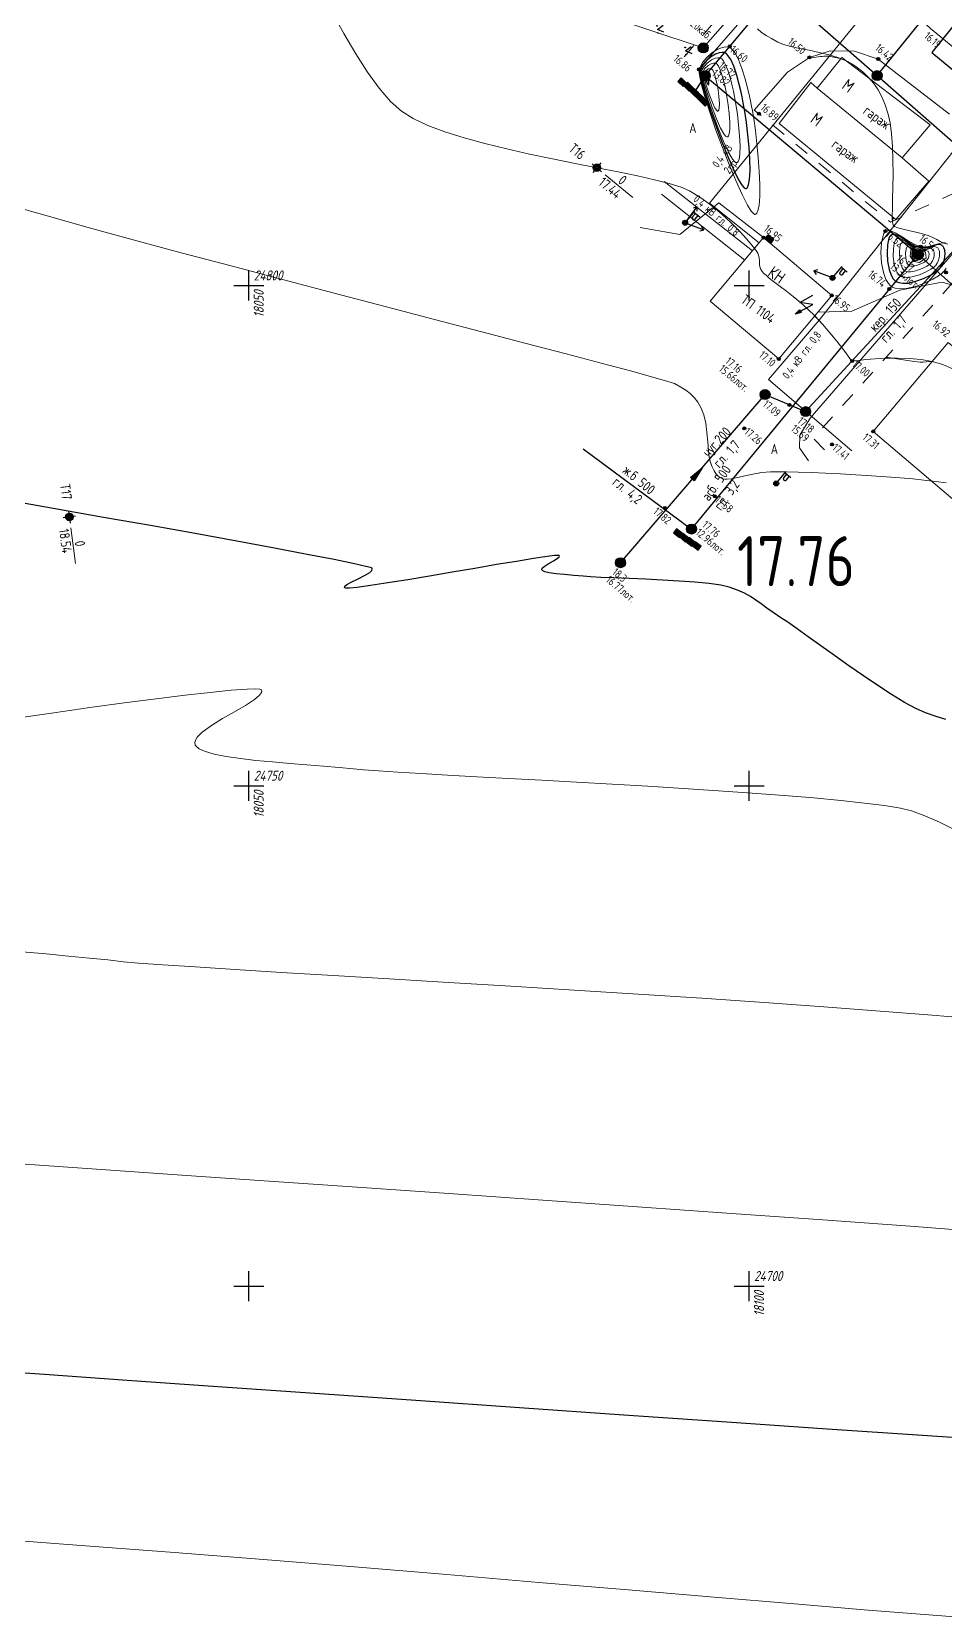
# Model space of a CAD drawing. Header units: metres. Extents: x -149473 to 83396, y -14167 to 104709.
# Drawn here: x -4741.9 to -4696.3, y 42652 to 42731.4 of the extents above; entities that cross this region are included whole.
import ezdxf
from ezdxf.enums import TextEntityAlignment as Align

# ---------------------------------------------------------------- set-up
doc = ezdxf.new("R2010")
doc.units = ezdxf.units.M
doc.linetypes.add('g5_01_5x1_5', pattern=[1.5, 0.75, -0.75])
for name, color, linetype, transparency in [('01_Геодезические пункты', 7, 'Continuous', 0.6), ('02_Сетка', 7, 'Continuous', 0.6), ('03_Здания и строения', 7, 'Continuous', 0.6), ('06_Инженерно-технические сооружения', 7, 'Continuous', 0.6), ('07_Объекты электропередачи', 7, 'Continuous', 0.6), ('10_Границы покрытий и угодий', 7, 'Continuous', 0.6), ('13_Растительность', 7, 'Continuous', 0.6), ('19_Горизонтали', 7, 'Continuous', 0.6), ('30_Канализация', 7, 'Continuous', 0.6), ('31_Водопровод', 7, 'Continuous', 0.6), ('32_Теплосеть', 7, 'Continuous', 0.6), ('35_Телефон', 7, 'Continuous', 0.6), ('37_Кабель низкого напряжения', 7, 'Continuous', 0.6), ('38_Кабели высокого напряжения', 7, 'Continuous', 0.6), ('44_Крышки колодцев', 7, 'Continuous', 0.6), ('61_Отметки высоты поверхности', 7, 'Continuous', 0.6)]:
    doc.layers.add(name, color=color, linetype=linetype, transparency=transparency)
doc.layers.add('Viewport2ForCustomObjects_0', color=7, linetype='Continuous')
doc.layers.add('Сетка', color=7, linetype='Continuous')
doc.layers.add('Сети_Горизонтали.Вспомогательные', color=1, linetype='Continuous', lineweight=9)
doc.layers.add('Сети_Горизонтали.Основные', color=1, linetype='Continuous', lineweight=30)
doc.styles.add('LIKE11', font='GOST_0.TTF')
doc.styles.add('LIKE14', font='GOST_0.TTF')
doc.styles.add('LIKE17', font='GOST_0.TTF')
doc.styles.add('LIKE32', font='GOST_0.TTF')
doc.styles.add('LIKE36', font='GOST_0.TTF')
doc.styles.add('Line_GUGK', font='GOST_0.TTF')
doc.styles.get("Standard").update_dxf_attribs({"font": 'GOST_0.TTF'})
doc.linetypes.add('g5_119_1', pattern='A,4,-1,[31,GUGK_2005.shx,S=0.1,R=0,X=0,Y=0],0.35,[31,GUGK_2005.shx,S=0.08,R=0,X=0,Y=0],3.3,[31,GUGK_2005.shx,S=0.08,R=180,X=0,Y=0],0.35,[31,GUGK_2005.shx,S=0.1,R=180,X=0,Y=0],-1', length=10)
doc.linetypes.add('g5_119_3', pattern='A,4,-1,[31,GUGK_2005.shx,S=0.1,R=0,X=0,Y=0],4,[31,GUGK_2005.shx,S=0.1,R=180,X=0,Y=0],-1', length=10)
doc.linetypes.add('g5_121_kl', pattern='A,4,-0.4,["Кл",Line_GUGK,S=1,R=0,X=0,Y=-0.5],-2.2,12', length=18.6)
doc.linetypes.add('g5_121_t', pattern='A,4,-0.4,["Т",Line_GUGK,S=1,R=0,X=0,Y=-0.5],-1.2,12', length=17.6)
doc.linetypes.add('g5_122_k', pattern='A,1,-1,1.5,-0.4,["К",Line_GUGK,S=1,R=0,X=0,Y=-0.5],-1.5,1.5,-1,4,-1,4,-1,3', length=20.9)
doc.linetypes.add('g5_122_kl', pattern='A,1,-1,1.5,-0.4,["Кл",Line_GUGK,S=1,R=0,X=0,Y=-0.5],-2.4,1.5,-1,4,-1,4,-1,3', length=21.8)
doc.linetypes.add('g5_122_v', pattern='A,1,-1,1.5,-0.4,["В",Line_GUGK,S=1,R=0,X=0,Y=-0.5],-1.5,1.5,-1,4,-1,4,-1,3', length=20.9)
doc.linetypes.add('g5_133_t', pattern='A,2,[27,GUGK_2005.shx,S=0.4,R=0,X=0,Y=0],2,-1,2,[27,GUGK_2005.shx,S=0.4,R=0,X=0,Y=0],2,-1,2,[27,GUGK_2005.shx,S=0.4,R=0,X=0,Y=0],2,-0.1,["V",Line_GUGK,S=1,R=0,X=0,Y=-0.5],-1', length=15.1)

# ---------------------------------------------------------------- blocks, each defined once
blk = doc.blocks.new('g5_012')
at = {"color": 92}
for points in [[(-1.5, 0), (1.5, 0)], [(0, -1.5), (0, 1.5)]]:
    blk.add_lwpolyline(points, dxfattribs=at)
blk = doc.blocks.new('g5_115_1')
at = {"color": 0}
for points in [[(0, 0), (2, 0)], [(1.65, -0.25), (2, 0), (1.65, 0.25)]]:
    blk.add_lwpolyline(points, dxfattribs=at)
blk = doc.blocks.new('g5_416')
at = {"color": 0}
blk.add_lwpolyline([(0.36, 0.6), (0, 0), (-0.36, 0.6)], dxfattribs=at)
for centre in [(-0.36, 0), (0.36, 0)]:
    blk.add_circle(centre, 0.0375, dxfattribs=at)
blk = doc.blocks.new('g5_117v')
h = blk.add_hatch(color=255)
h.paths.add_polyline_path([(-0.46, 0.04), (0.46, 0.04, 0.921954)])
h.paths.add_polyline_path([(0.46, -0.04), (-0.46, -0.04, 0.921954)])
at = {"color": 0}
blk.add_line((-0.5, 0), (0.5, 0), dxfattribs=at)
blk.add_circle((0, 0), 0.5, dxfattribs=at)
blk = doc.blocks.new('g5_330')
blk.add_hatch(color=0).paths.add_polyline_path([(0.15, 0, 1), (-0.15, 0, 1)])
at = {"color": 0}
blk.add_circle((0, 0), 0.15, dxfattribs=at)
blk = doc.blocks.new('g5_117sv')
h = blk.add_hatch(color=255)
h.paths.add_polyline_path([(-0.04, 0.46, 0.390634), (-0.46, 0, 0.11106), (-0.42, -0.2), (-0.04, 0.02)])
h.paths.add_polyline_path([(0.04, 0.02), (0.42, -0.2, 0.11106), (0.46, 0, 0.390634), (0.04, 0.46)])
h.paths.add_polyline_path([(-0.38, -0.26, 0.524447), (0.38, -0.26), (0, -0.04)])
at = {"color": 0}
for points in [[(0, 0.5), (0, 0)], [(0, 0), (-0.43, -0.25)], [(0.43, -0.25), (0, 0)]]:
    blk.add_lwpolyline(points, dxfattribs=at)
blk.add_circle((0, 0), 0.5, dxfattribs=at)
blk = doc.blocks.new('g5_117')
h = blk.add_hatch(color=255)
h.paths.add_polyline_path([(-0.3, 0.35), (0.35, -0.3, 0.177899), (0.46, 0, 0.639215)])
h.paths.add_polyline_path([(-0.35, 0.3, 0.177899), (-0.46, 0, 0.639215), (0.3, -0.35)])
at = {"color": 0}
blk.add_lwpolyline([(0.35, -0.35), (-0.35, 0.35)], dxfattribs=at)
blk.add_circle((0, 0), 0.5, dxfattribs=at)
blk = doc.blocks.new('g5_128a')
h = blk.add_hatch(color=255)
h.paths.add_polyline_path([(-0.1625, 0.2125), (-0.3375, 0.2125), (-0.3375, -0.2125), (-0.1625, -0.2125)])
h.paths.add_polyline_path([(0.0875, 0.2125), (-0.0875, 0.2125), (-0.0875, -0.2125), (0.0875, -0.2125)])
h.paths.add_polyline_path([(0.3375, 0.2125), (0.1625, 0.2125), (0.1625, -0.2125), (0.3375, -0.2125)])
at = {"color": 0}
blk.add_lwpolyline([(-0.375, -0.25), (0.375, -0.25), (0.375, 0.25), (-0.375, 0.25)], close=True, dxfattribs=at)
for points in [[(-0.125, -0.25), (-0.125, 0.25)], [(0.125, -0.25), (0.125, 0.25)]]:
    blk.add_lwpolyline(points, dxfattribs=at)
blk = doc.blocks.new('g5_110_1c')
h = blk.add_hatch(color=255)
edge = h.paths.add_edge_path()
edge.add_arc((0, 0), 0.212, 0, 360)
edge = h.paths.add_edge_path(flags=16)
edge.add_arc((0, 0), 0.0975, 0, 360)
h = blk.add_hatch(color=0)
edge = h.paths.add_edge_path()
edge.add_arc((0, 0), 0.06, 0, 360)
at = {"color": 0}
for p, q in [((0, 0.25), (0, 1.5)), ((0, 1.38), (0.75, 1.38))]:
    blk.add_line(p, q, dxfattribs=at)
blk.add_lwpolyline([(0.2, 1.38), (0.2, 0.93, 1.040016), (0.55, 0.93), (0.55, 1.38)], format="xyb", dxfattribs=at)
for radius in [0.25, 0.06]:
    blk.add_circle((0, 0), radius, dxfattribs=at)
blk = doc.blocks.new('g5_117kl')
h = blk.add_hatch(color=255)
h.paths.add_polyline_path([(0.42, 0.2, 0.633652), (-0.42, 0.2)])
h.paths.add_polyline_path([(-0.45, 0.12, 0.067116), (-0.46, 0, 0.067116), (-0.45, -0.12), (0.45, -0.12, 0.067116), (0.46, 0, 0.067116), (0.45, 0.12)])
h.paths.add_polyline_path([(-0.42, -0.2, 0.633652), (0.42, -0.2)])
at = {"color": 0}
for p, q in [((-0.47, 0.16), (0.47, 0.16)), ((-0.47, -0.16), (0.47, -0.16))]:
    blk.add_line(p, q, dxfattribs=at)
blk.add_circle((0, 0), 0.5, dxfattribs=at)
blk = doc.blocks.new('g5_117kb')
h = blk.add_hatch(color=255)
h.paths.add_polyline_path([(0.04, 0.04), (0.46, 0.04, 0.367426), (0.04, 0.46)])
h.paths.add_polyline_path([(-0.04, 0.46, 0.367426), (-0.46, 0.04), (-0.04, 0.04)])
h.paths.add_polyline_path([(-0.04, -0.04), (-0.46, -0.04, 0.367426), (-0.04, -0.46)])
h.paths.add_polyline_path([(0.04, -0.46, 0.367426), (0.46, -0.04), (0.04, -0.04)])
at = {"color": 0}
for points in [[(-0.5, 0), (0.5, 0)], [(0, 0.5), (0, -0.5)]]:
    blk.add_lwpolyline(points, dxfattribs=at)
blk.add_circle((0, 0), 0.5, dxfattribs=at)
blk = doc.blocks.new('g5_113a')
blk.add_hatch(color=0).paths.add_polyline_path([(-0.375, 0), (0.375, 0), (0.375, 0.5), (-0.375, 0.5)])
at = {"color": 0}
blk.add_lwpolyline([(-0.375, 0), (0.375, 0), (0.375, 0.5), (-0.375, 0.5)], close=True, dxfattribs=at)
blk = doc.blocks.new('g5_112')
blk.add_hatch(color=0).paths.add_polyline_path([(0, 0), (0.08, 0.61), (0.36, 0.5)])
at = {"color": 0}
blk.add_lwpolyline([(0.22, 0.56), (0.75, 1.88), (-0.38, 1.2), (0.15, 2.6)], dxfattribs=at)
blk.add_lwpolyline([(0, 0), (0.08, 0.61), (0.36, 0.5)], close=True, dxfattribs=at)
blk = doc.blocks.new('g5_005_1')
h = blk.add_hatch(color=255)
edge = h.paths.add_edge_path()
edge.add_arc((0, 0), 0.338, 0, 360)
edge = h.paths.add_edge_path(flags=16)
edge.add_arc((0, 0), 0.1, 0, 360)
at = {"color": 0}
for p, q in [((-0.625, 0), (-0.375, 0)), ((0, 0.625), (0, 0.375)), ((0.375, 0), (0.625, 0)), ((0, -0.375), (0, -0.625))]:
    blk.add_line(p, q, dxfattribs=at)
for radius in [0.375, 0.0625]:
    blk.add_circle((0, 0), radius, dxfattribs=at)
blk = doc.blocks.new('g5_122_3')
blk.add_hatch(color=0).paths.add_polyline_path([(0, -0.25), (0, 0.25), (1.5, 0)])
at = {"color": 0}
blk.add_lwpolyline([(0, -0.25), (0, 0.25), (1.5, 0), (0, -0.25)], dxfattribs=at)
blk = doc.blocks.new('CustomObjectsInViewport2_0')
at = {"layer": 'Сети_Горизонтали.Вспомогательные', "color": 42, "flags": 128}
for points, elevation in [([(2711.91, 1810.4), (2711.49, 1810.49), (2711.14, 1810.65), (2710.79, 1810.85), (2710.4, 1811.06), (2709.93, 1811.26), (2709.38, 1811.42), (2708.7, 1811.59), (2707.98, 1811.76), (2707.31, 1811.92), (2706.89, 1812.03), (2706.66, 1812.11), (2706.57, 1812.16), (2706.54, 1812.18), (2706.5, 1812.22), (2706.44, 1812.31), (2706.39, 1812.44), (2706.37, 1812.64), (2706.34, 1812.94), (2706.34, 1813.25), (2706.36, 1813.93), (2706.38, 1814.9), (2706.41, 1816.08), (2706.42, 1817.4), (2706.41, 1818.78), (2706.37, 1820.15), (2706.28, 1821.42), (2706.14, 1822.53), (2705.94, 1823.39), (2705.62, 1824.32), (2705.29, 1825.12), (2704.93, 1825.82), (2704.51, 1826.45), (2704.01, 1827.03), (2703.39, 1827.61), (2702.62, 1828.21), (2701.88, 1828.65), (2701.01, 1829.01), (2700.05, 1829.31), (2699.04, 1829.55), (2698.04, 1829.77), (2697.08, 1829.96), (2696.21, 1830.16), (2695.48, 1830.36), (2694.92, 1830.59), (2694.29, 1830.93), (2693.75, 1831.24), (2693.28, 1831.55), (2692.87, 1831.9)], 16.5), ([(2712.29, 1797.97), (2711.41, 1798.35), (2710.33, 1798.67), (2709.22, 1798.87), (2708.04, 1798.98), (2706.85, 1799.01), (2705.7, 1798.99), (2704.63, 1798.93), (2703.71, 1798.86), (2702.99, 1798.78), (2702.52, 1798.72), (2702.35, 1798.69), (2702.27, 1798.67), (2702.27, 1798.72), (2702.16, 1798.87), (2701.86, 1799.29), (2701.4, 1799.92), (2700.81, 1800.69), (2700.12, 1801.54), (2699.38, 1802.41), (2698.61, 1803.23), (2697.91, 1803.9), (2697.18, 1804.55), (2696.45, 1805.15), (2695.76, 1805.7), (2695.14, 1806.17), (2694.62, 1806.57), (2694.22, 1806.87), (2693.99, 1807.06), (2693.73, 1807.28), (2693.52, 1807.46), (2693.34, 1807.65), (2693.18, 1807.92), (2693.08, 1808.28), (2693.08, 1808.65), (2693.06, 1809.05), (2692.92, 1809.48), (2692.71, 1809.78), (2692.32, 1810.28), (2691.77, 1810.93), (2691.07, 1811.69), (2690.24, 1812.53), (2689.31, 1813.39), (2688.29, 1814.24), (2687.21, 1815.03), (2686.07, 1815.73), (2685.24, 1816.09), (2684.06, 1816.45), (2682.59, 1816.83), (2680.87, 1817.22), (2678.94, 1817.61), (2676.85, 1818.03), (2674.65, 1818.47), (2672.38, 1818.92), (2670.09, 1819.4), (2667.83, 1819.91), (2665.63, 1820.45), (2663.55, 1821.02), (2661.63, 1821.62), (2659.92, 1822.26), (2658.46, 1822.95), (2657.3, 1823.67), (2656.21, 1824.66), (2655.08, 1825.98), (2653.91, 1827.59), (2652.73, 1829.43), (2651.54, 1831.44), (2650.36, 1833.55)], 17), ([(2711.72, 1786.54), (2710.69, 1786.68), (2709.49, 1786.82), (2708.4, 1786.93), (2707.14, 1787.04), (2705.75, 1787.15), (2704.26, 1787.25), (2702.72, 1787.35), (2701.17, 1787.43), (2699.66, 1787.51), (2698.23, 1787.57), (2696.93, 1787.62), (2695.79, 1787.65), (2694.86, 1787.65), (2694.18, 1787.64), (2693.28, 1787.56), (2692.42, 1787.41), (2691.62, 1787.24), (2690.9, 1787.07), (2690.28, 1786.94), (2689.86, 1786.89), (2689.6, 1786.9), (2689.45, 1786.93), (2689.39, 1786.95), (2689.3, 1786.99), (2689.15, 1787.07), (2688.96, 1787.21), (2688.75, 1787.42), (2688.54, 1787.75), (2688.36, 1788.13), (2688.17, 1788.58), (2688.05, 1789.07), (2687.97, 1789.78), (2687.9, 1790.64), (2687.82, 1791.56), (2687.7, 1792.49), (2687.52, 1793.33), (2687.26, 1794.01), (2686.9, 1794.6), (2686.54, 1795.07), (2686.16, 1795.46), (2685.72, 1795.79), (2685.2, 1796.11), (2684.57, 1796.46), (2683.93, 1796.68), (2682.43, 1797.11), (2680.18, 1797.72), (2677.25, 1798.5), (2673.75, 1799.42), (2669.75, 1800.47), (2665.34, 1801.62), (2660.61, 1802.86), (2655.66, 1804.15), (2650.56, 1805.49), (2645.4, 1806.85), (2640.28, 1808.21), (2635.27, 1809.54), (2630.48, 1810.84), (2625.98, 1812.07), (2621.87, 1813.22), (2618.23, 1814.27)], 17.5), ([(2711.66, 1810.51), (2711.41, 1810.54), (2711.03, 1810.47), (2710.48, 1810.29), (2709.86, 1810.14), (2709.2, 1810.13), (2708.59, 1810.35), (2707.93, 1810.73), (2707.27, 1811.16), (2706.65, 1811.54), (2706.21, 1811.73), (2705.92, 1811.76), (2705.76, 1811.72), (2705.68, 1811.68), (2705.63, 1811.63), (2705.52, 1811.47), (2705.39, 1811.13), (2705.27, 1810.52), (2705.21, 1809.57), (2705.27, 1808.54), (2705.46, 1807.55), (2705.71, 1806.86), (2705.96, 1806.45), (2706.15, 1806.25), (2706.26, 1806.16), (2706.26, 1806.16), (2706.38, 1806.09), (2706.64, 1805.99), (2707.08, 1805.92), (2707.75, 1805.95), (2708.67, 1806.16), (2709.58, 1806.49), (2710.41, 1806.9), (2710.97, 1807.24), (2711.29, 1807.47), (2711.45, 1807.62), (2711.52, 1807.69), (2711.59, 1807.78), (2711.73, 1807.99)], 16.5), ([(2712.61, 1751.86), (2711.06, 1752.63), (2709.6, 1753.27), (2708.26, 1753.76), (2707.16, 1754.02), (2705.58, 1754.28), (2703.58, 1754.54), (2701.21, 1754.8), (2698.51, 1755.05), (2695.54, 1755.29), (2692.34, 1755.53), (2688.98, 1755.77), (2685.49, 1755.99), (2681.93, 1756.21), (2678.35, 1756.42), (2674.8, 1756.62), (2671.33, 1756.81), (2667.99, 1757), (2664.83, 1757.17), (2661.9, 1757.33), (2659.25, 1757.48), (2656.94, 1757.61), (2655.01, 1757.74), (2653.51, 1757.85), (2652.49, 1757.94), (2651.08, 1758.09), (2649.51, 1758.22), (2647.85, 1758.36), (2646.13, 1758.49), (2644.42, 1758.64), (2642.75, 1758.8), (2641.19, 1758.98), (2639.78, 1759.19), (2638.58, 1759.43), (2637.62, 1759.71), (2637.07, 1759.97), (2636.8, 1760.18), (2636.69, 1760.33), (2636.66, 1760.41), (2636.64, 1760.52), (2636.68, 1760.75), (2636.88, 1761.11), (2637.38, 1761.62), (2638.3, 1762.29), (2639.42, 1762.97), (2640.6, 1763.65), (2641.71, 1764.3), (2642.62, 1764.89), (2643.11, 1765.31), (2643.31, 1765.59), (2643.33, 1765.76), (2643.31, 1765.83), (2643.28, 1765.86), (2643.15, 1765.91), (2642.75, 1765.94), (2641.88, 1765.92), (2640.28, 1765.81), (2638.19, 1765.6), (2635.67, 1765.32), (2632.78, 1764.96), (2629.59, 1764.54), (2626.15, 1764.07), (2622.55, 1763.56), (2618.83, 1763.02)], 18.5), ([(2715.02, 1732.92), (2710.35, 1733.33), (2705.14, 1733.75), (2699.5, 1734.17), (2693.53, 1734.59), (2687.32, 1735.02), (2680.96, 1735.43), (2674.56, 1735.84), (2668.21, 1736.23), (2662.01, 1736.61), (2656.06, 1736.97), (2650.46, 1737.3), (2645.29, 1737.61), (2640.67, 1737.9), (2636.68, 1738.15), (2633.43, 1738.36), (2631.01, 1738.54), (2629.51, 1738.68), (2627.95, 1738.85), (2626.1, 1739.03), (2624.02, 1739.23), (2621.77, 1739.45), (2619.4, 1739.68)], 19), ([(2716.31, 1711.63), (2708.14, 1712.24), (2699.41, 1712.88), (2690.27, 1713.53), (2680.89, 1714.19), (2671.42, 1714.86), (2662.02, 1715.51), (2652.85, 1716.14), (2644.06, 1716.74), (2635.81, 1717.31), (2628.26, 1717.83), (2621.57, 1718.3), (2615.9, 1718.7)], 19.5), ([(2720.31, 1672.66), (2715.96, 1672.95), (2710.45, 1673.36), (2703.94, 1673.88), (2696.58, 1674.49), (2688.54, 1675.16), (2679.96, 1675.89), (2671.01, 1676.65), (2661.84, 1677.42), (2652.61, 1678.19), (2643.49, 1678.94), (2634.62, 1679.64), (2626.16, 1680.28), (2618.27, 1680.85)], 20.5)]:
    blk.add_lwpolyline(points, dxfattribs=dict(at, elevation=elevation))
for points, elevation in [([(2692.33, 1823.91), (2692.29, 1824.12), (2692.2, 1824.55), (2692.07, 1825.19), (2691.87, 1826.02), (2691.61, 1827.02), (2691.32, 1827.94), (2691.02, 1828.74), (2690.7, 1829.38), (2690.44, 1829.76), (2690.23, 1829.95), (2690.09, 1830.03), (2690.02, 1830.06), (2689.92, 1830.08), (2689.72, 1830.1), (2689.38, 1830.05), (2688.91, 1829.88), (2688.32, 1829.52), (2687.77, 1829.03), (2687.41, 1828.57), (2687.2, 1828.2), (2687.1, 1827.95), (2687.06, 1827.82), (2687.04, 1827.75), (2687.04, 1827.55), (2687.1, 1827.11), (2687.28, 1826.3), (2687.65, 1825.01), (2688.14, 1823.47), (2688.72, 1821.79), (2689.37, 1820.05), (2690.04, 1818.34), (2690.7, 1816.75), (2691.33, 1815.37), (2691.89, 1814.29), (2692.26, 1813.7), (2692.48, 1813.44), (2692.6, 1813.37), (2692.65, 1813.37), (2692.71, 1813.39), (2692.8, 1813.48), (2692.92, 1813.74), (2693.03, 1814.27), (2693.1, 1815.2), (2693.11, 1816.35), (2693.05, 1817.66), (2692.96, 1819.04), (2692.82, 1820.43), (2692.67, 1821.75), (2692.5, 1822.94), (2692.33, 1823.91)], 16.5), ([(2690.58, 1825.15), (2690.55, 1825.33), (2690.47, 1825.68), (2690.35, 1826.21), (2690.18, 1826.9), (2689.95, 1827.67), (2689.69, 1828.32), (2689.48, 1828.71), (2689.31, 1828.9), (2689.19, 1828.98), (2689.13, 1829), (2689.06, 1829.02), (2688.9, 1829.03), (2688.64, 1828.98), (2688.29, 1828.81), (2687.85, 1828.49), (2687.56, 1828.16), (2687.39, 1827.89), (2687.3, 1827.7), (2687.27, 1827.6), (2687.26, 1827.54), (2687.27, 1827.35), (2687.34, 1826.92), (2687.54, 1826.12), (2687.92, 1824.86), (2688.4, 1823.44), (2688.94, 1821.99), (2689.49, 1820.64), (2690.01, 1819.53), (2690.38, 1818.89), (2690.61, 1818.61), (2690.73, 1818.54), (2690.78, 1818.53), (2690.84, 1818.55), (2690.93, 1818.64), (2691.03, 1818.88), (2691.11, 1819.38), (2691.14, 1820.23), (2691.09, 1821.23), (2690.99, 1822.32), (2690.87, 1823.39), (2690.72, 1824.36), (2690.58, 1825.15)], 15.5), ([(2689.71, 1825.77), (2689.68, 1825.91), (2689.61, 1826.22), (2689.51, 1826.66), (2689.36, 1827.22), (2689.16, 1827.83), (2688.98, 1828.19), (2688.83, 1828.38), (2688.74, 1828.46), (2688.69, 1828.48), (2688.62, 1828.49), (2688.48, 1828.49), (2688.25, 1828.42), (2687.94, 1828.24), (2687.59, 1827.9), (2687.38, 1827.49), (2687.42, 1827.05), (2687.61, 1826.24), (2687.94, 1825.2), (2688.33, 1824.05), (2688.77, 1822.93), (2689.19, 1821.98), (2689.5, 1821.43), (2689.69, 1821.19), (2689.8, 1821.12), (2689.85, 1821.11), (2689.9, 1821.13), (2689.98, 1821.21), (2690.06, 1821.43), (2690.12, 1821.87), (2690.12, 1822.6), (2690.05, 1823.45), (2689.94, 1824.32), (2689.82, 1825.12), (2689.71, 1825.77)], 15), ([(2688.83, 1826.38), (2688.81, 1826.49), (2688.76, 1826.71), (2688.69, 1827.02), (2688.57, 1827.41), (2688.42, 1827.78), (2688.24, 1827.95), (2687.96, 1827.9), (2687.67, 1827.69), (2687.49, 1827.38), (2687.54, 1826.99), (2687.74, 1826.27), (2688.04, 1825.39), (2688.37, 1824.55), (2688.62, 1824.02), (2688.79, 1823.77), (2688.88, 1823.7), (2688.91, 1823.7), (2688.95, 1823.71), (2689.01, 1823.79), (2689.06, 1824.02), (2689.07, 1824.46), (2689.02, 1825.15), (2688.93, 1825.83), (2688.83, 1826.38)], 14.5), ([(2707.14, 1807.22), (2707.23, 1807.16), (2707.44, 1807.09), (2707.8, 1807.05), (2708.34, 1807.11), (2709.06, 1807.32), (2709.75, 1807.62), (2710.21, 1807.88), (2710.48, 1808.07), (2710.61, 1808.19), (2710.66, 1808.24), (2710.73, 1808.32), (2710.84, 1808.5), (2710.97, 1808.79), (2711.07, 1809.2), (2711.07, 1809.68), (2710.9, 1810.04), (2710.58, 1810.15), (2710.16, 1810.05), (2709.66, 1809.9), (2709.11, 1809.88), (2708.62, 1810.06), (2708.08, 1810.39), (2707.56, 1810.73), (2707.19, 1810.92), (2706.95, 1810.97), (2706.82, 1810.95), (2706.76, 1810.91), (2706.71, 1810.87), (2706.63, 1810.74), (2706.54, 1810.45), (2706.46, 1809.93), (2706.45, 1809.16), (2706.55, 1808.36), (2706.73, 1807.79), (2706.91, 1807.45), (2707.06, 1807.28), (2707.14, 1807.22)], 15.5), ([(2707.58, 1807.74), (2707.67, 1807.7), (2707.86, 1807.64), (2708.2, 1807.62), (2708.7, 1807.71), (2709.35, 1807.95), (2709.8, 1808.18), (2710.06, 1808.36), (2710.19, 1808.47), (2710.24, 1808.51), (2710.28, 1808.57), (2710.37, 1808.71), (2710.47, 1808.93), (2710.55, 1809.24), (2710.54, 1809.6), (2710.41, 1809.87), (2710.17, 1809.95), (2709.86, 1809.88), (2709.48, 1809.77), (2709.06, 1809.75), (2708.69, 1809.89), (2708.29, 1810.14), (2707.9, 1810.39), (2707.62, 1810.53), (2707.44, 1810.57), (2707.34, 1810.55), (2707.29, 1810.53), (2707.25, 1810.49), (2707.18, 1810.36), (2707.1, 1810.08), (2707.06, 1809.57), (2707.1, 1808.84), (2707.22, 1808.3), (2707.38, 1807.97), (2707.51, 1807.8), (2707.58, 1807.74)], 15), ([(2708.02, 1808.27), (2708.08, 1808.24), (2708.21, 1808.2), (2708.44, 1808.19), (2708.78, 1808.25), (2709.21, 1808.41), (2709.51, 1808.57), (2709.69, 1808.69), (2709.78, 1808.76), (2709.81, 1808.79), (2709.85, 1808.84), (2709.92, 1808.97), (2710, 1809.17), (2710.02, 1809.44), (2709.93, 1809.7), (2709.7, 1809.75), (2709.39, 1809.65), (2709.02, 1809.62), (2708.7, 1809.75), (2708.37, 1809.97), (2708.06, 1810.14), (2707.83, 1810.15), (2707.72, 1809.91), (2707.67, 1809.5), (2707.7, 1809.01), (2707.78, 1808.64), (2707.88, 1808.42), (2707.97, 1808.31), (2708.02, 1808.27)], 14.5), ([(2708.91, 1809.33), (2708.91, 1809.33), (2708.94, 1809.33), (2708.96, 1809.34), (2708.9, 1809.38), (2708.91, 1809.33)], 13.5)]:
    blk.add_lwpolyline(points, close=True, dxfattribs=dict(at, elevation=elevation))
at = {"layer": 'Сети_Горизонтали.Основные', "color": 40, "flags": 128}
for points, elevation in [([(2691.46, 1824.53), (2691.42, 1824.73), (2691.34, 1825.12), (2691.21, 1825.71), (2691.02, 1826.49), (2690.77, 1827.39), (2690.5, 1828.19), (2690.21, 1828.84), (2689.96, 1829.23), (2689.77, 1829.42), (2689.64, 1829.51), (2689.58, 1829.53), (2689.5, 1829.55), (2689.33, 1829.56), (2689.06, 1829.53), (2688.67, 1829.39), (2688.19, 1829.09), (2687.75, 1828.69), (2687.45, 1828.32), (2687.28, 1828.02), (2687.2, 1827.82), (2687.16, 1827.71), (2687.15, 1827.65), (2687.15, 1827.46), (2687.21, 1827.05), (2687.39, 1826.3), (2687.73, 1825.09), (2688.19, 1823.68), (2688.73, 1822.16), (2689.31, 1820.62), (2689.9, 1819.15), (2690.47, 1817.86), (2690.99, 1816.83), (2691.34, 1816.26), (2691.55, 1816.02), (2691.67, 1815.95), (2691.72, 1815.95), (2691.77, 1815.97), (2691.87, 1816.06), (2691.98, 1816.32), (2692.08, 1816.84), (2692.13, 1817.74), (2692.11, 1818.84), (2692.03, 1820.07), (2691.91, 1821.32), (2691.77, 1822.54), (2691.61, 1823.64), (2691.46, 1824.53)], 16), ([(2687.96, 1827), (2687.95, 1827.04), (2687.93, 1827.12), (2687.9, 1827.23), (2687.85, 1827.35), (2687.8, 1827.42), (2687.68, 1827.37), (2687.59, 1827.27), (2687.63, 1827.08), (2687.74, 1826.74), (2687.88, 1826.41), (2687.98, 1826.28), (2688.02, 1826.43), (2688, 1826.73), (2687.96, 1827)], 14), ([(2706.7, 1806.69), (2706.8, 1806.63), (2707.01, 1806.55), (2707.39, 1806.49), (2707.95, 1806.51), (2708.71, 1806.69), (2709.47, 1806.97), (2710.17, 1807.3), (2710.63, 1807.59), (2710.9, 1807.79), (2711.04, 1807.91), (2711.09, 1807.96), (2711.15, 1808.04), (2711.27, 1808.21), (2711.42, 1808.5), (2711.55, 1808.9), (2711.62, 1809.41), (2711.59, 1809.78), (2711.51, 1810.02), (2711.43, 1810.15), (2711.38, 1810.21), (2711.33, 1810.26), (2711.21, 1810.32), (2711, 1810.35), (2710.68, 1810.29), (2710.22, 1810.14), (2709.71, 1810.01), (2709.15, 1810.01), (2708.65, 1810.18), (2708.1, 1810.5), (2707.55, 1810.87), (2707.03, 1811.18), (2706.66, 1811.34), (2706.42, 1811.37), (2706.28, 1811.33), (2706.22, 1811.3), (2706.17, 1811.25), (2706.08, 1811.12), (2705.98, 1810.84), (2705.88, 1810.33), (2705.83, 1809.54), (2705.88, 1808.68), (2706.03, 1807.85), (2706.24, 1807.28), (2706.45, 1806.93), (2706.61, 1806.76), (2706.7, 1806.69)], 16), ([(2708.46, 1808.8), (2708.51, 1808.77), (2708.64, 1808.76), (2708.85, 1808.79), (2709.14, 1808.9), (2709.38, 1809.07), (2709.47, 1809.23), (2709.49, 1809.4), (2709.44, 1809.54), (2709.33, 1809.56), (2709.17, 1809.51), (2708.98, 1809.49), (2708.76, 1809.6), (2708.53, 1809.74), (2708.36, 1809.76), (2708.29, 1809.51), (2708.31, 1809.1), (2708.46, 1808.8)], 14)]:
    blk.add_lwpolyline(points, close=True, dxfattribs=dict(at, elevation=elevation))
for points, elevation in [([(2711.69, 1762.89), (2710.75, 1763.17), (2709.68, 1763.55), (2708.71, 1763.98), (2707.57, 1764.6), (2706.28, 1765.38), (2704.9, 1766.28), (2703.46, 1767.25), (2702.01, 1768.26), (2700.57, 1769.28), (2699.21, 1770.26), (2697.95, 1771.16), (2696.84, 1771.96), (2695.91, 1772.6), (2695.22, 1773.06), (2694.45, 1773.57), (2693.81, 1774.02), (2693.24, 1774.44), (2692.72, 1774.82), (2692.18, 1775.17), (2691.59, 1775.5), (2690.89, 1775.81), (2690.05, 1776.11), (2689.2, 1776.3), (2688.03, 1776.47), (2686.62, 1776.61), (2685.04, 1776.72), (2683.37, 1776.82), (2681.68, 1776.9), (2680.04, 1776.97), (2678.53, 1777.03), (2677.22, 1777.09), (2676.17, 1777.14), (2675.47, 1777.2), (2674.53, 1777.29), (2673.6, 1777.37), (2672.75, 1777.44), (2672.05, 1777.53), (2671.63, 1777.63), (2671.43, 1777.73), (2671.35, 1777.81), (2671.33, 1777.85), (2671.33, 1777.9), (2671.37, 1778.01), (2671.56, 1778.19), (2671.94, 1778.44), (2672.49, 1778.75), (2672.86, 1778.98), (2673.04, 1779.13), (2673.08, 1779.22), (2673.07, 1779.26), (2673.05, 1779.28), (2672.94, 1779.28), (2672.6, 1779.26), (2671.85, 1779.17), (2670.5, 1778.96), (2668.79, 1778.69), (2666.8, 1778.36), (2664.63, 1777.99), (2662.36, 1777.6), (2660.09, 1777.22), (2657.92, 1776.86), (2655.93, 1776.54), (2654.21, 1776.27), (2652.86, 1776.09), (2652.1, 1776.02), (2651.75, 1776.01), (2651.64, 1776.03), (2651.62, 1776.05), (2651.61, 1776.09), (2651.65, 1776.2), (2651.85, 1776.37), (2652.28, 1776.61), (2652.98, 1776.95), (2653.68, 1777.3), (2654.13, 1777.58), (2654.33, 1777.78), (2654.38, 1777.92), (2654.38, 1777.98), (2654.36, 1778), (2654.2, 1778.06), (2653.72, 1778.19), (2652.61, 1778.44), (2650.57, 1778.86), (2647.86, 1779.39), (2644.59, 1780.01), (2640.83, 1780.7), (2636.67, 1781.46), (2632.2, 1782.26), (2627.51, 1783.09), (2622.69, 1783.95), (2617.81, 1784.81)], 18), ([(2718.28, 1690.72), (2709.38, 1691.32), (2699.84, 1691.97), (2689.82, 1692.66), (2679.51, 1693.37), (2669.09, 1694.09), (2658.73, 1694.81), (2648.63, 1695.52), (2638.95, 1696.19), (2629.89, 1696.83), (2621.61, 1697.41), (2614.3, 1697.92)], 20)]:
    blk.add_lwpolyline(points, dxfattribs=dict(at, elevation=elevation))

msp = doc.modelspace()

# ---------------------------------------------------------------- linework, layer by layer
at = {"layer": '01_Геодезические пункты', "color": 7, "lineweight": 20, "flags": 128}
for points in [[(-4711.869, 42723.115), (-4713.244, 42724.259)], [(-4739.714, 42704.837), (-4739.949, 42706.617)]]:
    msp.add_lwpolyline(points, dxfattribs=at)
at = {"layer": '03_Здания и строения', "color": 7, "linetype": 'Continuous', "lineweight": 20, "flags": 128}
for points in [[(-4702.65, 42728.579), (-4701.412, 42730.121), (-4697.009, 42726.759), (-4698.403, 42725.104)], [(-4697.075, 42723.93), (-4698.403, 42725.104), (-4702.65, 42728.579), (-4702.97, 42728.872), (-4704.545, 42726.816), (-4698.719, 42722.024), (-4697.075, 42723.93)], [(-4705.325, 42721.119), (-4701.918, 42718.223), (-4704.57, 42715.052), (-4707.997, 42717.933), (-4705.325, 42721.119)], [(-4699.85, 42711.427), (-4696.108, 42715.873), (-4679.855, 42702.225), (-4682.073, 42699.541), (-4683.598, 42697.623), (-4699.85, 42711.427)]]:
    msp.add_lwpolyline(points, dxfattribs=at)
at = {"layer": '06_Инженерно-технические сооружения', "color": 7, "linetype": 'Continuous', "lineweight": 20, "flags": 128}
msp.add_lwpolyline([(-4697.719, 42720.686), (-4697.471, 42720.664), (-4697.235, 42720.373), (-4697.208, 42720.104), (-4697.537, 42719.869), (-4697.818, 42719.922), (-4698.01, 42720.185), (-4697.978, 42720.496), (-4697.719, 42720.686)], dxfattribs=at)
at = {"layer": '10_Границы покрытий и угодий', "color": 7, "linetype": 'Continuous', "lineweight": 20, "flags": 128}
for points in [[(-4708.562, 42729.525), (-4702.651, 42736.322), (-4696.614, 42743.541), (-4692.133, 42748.921), (-4689.003, 42749.036), (-4682.015, 42749.376), (-4680.983, 42749.721), (-4680.307, 42750.256), (-4678.831, 42751.913)], [(-4686.9, 42746.144), (-4688.467, 42746.036), (-4689.927, 42745.764), (-4691.43, 42744.87), (-4698.004, 42737.115), (-4698.731, 42735.777), (-4698.769, 42734.043), (-4698.157, 42732.654), (-4696.988, 42731.573), (-4691.054, 42726.686), (-4687.487, 42723.771), (-4683.113, 42720.263), (-4681.743, 42719.658), (-4680.928, 42719.597), (-4679.287, 42719.856), (-4677.812, 42720.875), (-4676.221, 42722.766)], [(-4696.041, 42727.276), (-4699.595, 42730.038), (-4700.79, 42730.426), (-4701.994, 42730.457), (-4703.036, 42730.12), (-4704.128, 42729.385), (-4705.804, 42727.489)], [(-4694.933, 42721.402), (-4703.007, 42712.1), (-4703.518, 42711.24), (-4703.53, 42710.604), (-4703.079, 42709.958)]]:
    msp.add_lwpolyline(points, dxfattribs=at)
at = {"layer": '10_Границы покрытий и угодий', "color": 7, "linetype": 'g5_01_5x1_5', "lineweight": 20, "flags": 128}
for points in [[(-4709.302, 42730.15), (-4705.758, 42734.233), (-4701.294, 42739.501), (-4699.649, 42741.374), (-4700.797, 42742.34), (-4707.153, 42734.833), (-4711.406, 42738.456), (-4714.634, 42734.49)], [(-4695.699, 42723.383), (-4698.983, 42721.884), (-4705.563, 42727.307), (-4705.804, 42727.489)], [(-4702.277, 42710.518), (-4702.844, 42711.086), (-4695.313, 42719.484), (-4691.502, 42715.991), (-4687.113, 42712.207), (-4682.875, 42708.682), (-4678.307, 42704.834), (-4674.075, 42701.169), (-4671.026, 42698.752), (-4674.529, 42694.666), (-4681.005, 42686.924), (-4683.411, 42689.017)]]:
    msp.add_lwpolyline(points, dxfattribs=at)
at = {"layer": '19_Горизонтали', "color": 32, "linetype": 'Continuous', "lineweight": 20, "flags": 128}
for points, elevation in [([(-4701.467, 42730.053), (-4701.473, 42730.06, 0.16151), (-4701.489, 42730.069), (-4701.813, 42730.138, 0.08761), (-4702.485, 42730.161), (-4702.938, 42730.097, 0.071793), (-4703.121, 42730.043), (-4703.209, 42730.003)], 8.25), ([(-4698.87, 42721.945), (-4698.869, 42721.941, 0.835003), (-4698.867, 42721.941), (-4698.848, 42722.13)], 8.25), ([(-4696.904, 42714.927), (-4697.203, 42714.905, -0.056309), (-4697.799, 42714.927), (-4699.21, 42715.139)], 8.5)]:
    msp.add_lwpolyline(points, format="xyb", dxfattribs=dict(at, elevation=elevation))
at = {"layer": '30_Канализация', "color": 42, "linetype": 'g5_122_kl', "lineweight": 30, "flags": 128}
for points in [[(-4708.252, 42729.202), (-4692.906, 42747.511)], [(-4708.252, 42729.202), (-4697.601, 42720.273)], [(-4714.342, 42710.557), (-4708.935, 42706.552), (-4697.601, 42720.273)], [(-4697.601, 42720.273), (-4689.034, 42712.68), (-4684.037, 42718.495), (-4683.573, 42719.063)]]:
    msp.add_lwpolyline(points, dxfattribs=at)
at = {"layer": '30_Канализация', "color": 12, "linetype": 'g5_122_k', "lineweight": 30, "flags": 128}
msp.add_lwpolyline([(-4712.479, 42704.869), (-4705.256, 42713.272), (-4703.226, 42712.42), (-4694.42, 42722.008), (-4687.5, 42716.396), (-4673.329, 42732.846)], dxfattribs=at)
at = {"layer": '30_Канализация', "color": 3, "linetype": 'g5_121_kl', "lineweight": 30, "flags": 128}
msp.add_lwpolyline([(-4708.744, 42728.417), (-4708.252, 42729.202)], dxfattribs=at)
at = {"layer": '31_Водопровод', "color": 94, "linetype": 'g5_122_v', "lineweight": 30, "flags": 128}
for points in [[(-4707.163, 42735.776), (-4699.657, 42729.209), (-4685.529, 42746.635)], [(-4699.657, 42729.209), (-4683.3, 42714.879), (-4678.276, 42720.514), (-4674.741, 42722.745), (-4671.245, 42726.951)]]:
    msp.add_lwpolyline(points, dxfattribs=at)
at = {"layer": '32_Теплосеть', "color": 5, "linetype": 'g5_121_t', "lineweight": 30, "flags": 128}
msp.add_lwpolyline([(-4690.974, 42737.756), (-4696.925, 42730.367), (-4669.935, 42708.11), (-4667.465, 42710.981)], dxfattribs=at)
at = {"layer": '35_Телефон', "color": 6, "linetype": 'g5_133_t', "lineweight": 20, "flags": 128}
msp.add_lwpolyline([(-4693.407, 42764.458), (-4685.397, 42757.951), (-4702.739, 42736.987), (-4708.343, 42730.594), (-4713.933, 42732.448)], dxfattribs=at)
at = {"layer": '37_Кабель низкого напряжения', "color": 1, "linetype": 'g5_119_3', "lineweight": 20, "flags": 128}
for points in [[(-4697.49, 42777.726), (-4703.82, 42769.882), (-4683.265, 42753.227), (-4708.039, 42722.829), (-4705.552, 42720.848)], [(-4702.552, 42716.985), (-4673.505, 42753.582), (-4679.242, 42758.364), (-4677.197, 42760.729)], [(-4705.888, 42720.448), (-4710.301, 42723.923)], [(-4705.325, 42721.119), (-4707.562, 42722.853), (-4709.507, 42721.274), (-4711.491, 42721.621)], [(-4706.269, 42719.993), (-4710.427, 42723.285)], [(-4702.779, 42717.194), (-4702.552, 42716.985), (-4705.087, 42714.032), (-4700.914, 42710.464)]]:
    msp.add_lwpolyline(points, dxfattribs=at)
at = {"layer": '38_Кабели высокого напряжения', "color": 1, "linetype": 'g5_119_1', "lineweight": 20, "flags": 128}
msp.add_lwpolyline([(-4702.615, 42717.39), (-4700.919, 42717.438), (-4698.528, 42718.497), (-4696.406, 42718.894), (-4693.331, 42717.994), (-4670.716, 42698.753), (-4668.173, 42697.789), (-4664.874, 42697.128), (-4662.87, 42697.903), (-4661.575, 42698.082), (-4659.269, 42697.345), (-4640.406, 42682.005), (-4639.28, 42683.319)], dxfattribs=at)

# ---------------------------------------------------------------- block references
at = {"layer": '01_Геодезические пункты', "color": 7, "linetype": 'Continuous', "lineweight": 20}
for p, xscale, yscale, zscale, rotation in [((-4713.662, 42724.607, 8.723), 0.5, 0.5, 0.5, 320.2244407250127), ((-4740.02, 42707.157, 9.27), 0.4999999999999999, 0.4999999999999999, 0.4999999999999999, 277.5220980340931)]:
    msp.add_blockref('g5_005_1', p, dxfattribs=dict(at, xscale=xscale, yscale=yscale, zscale=zscale, rotation=rotation))
at = {"layer": '02_Сетка', "color": 92, "linetype": 'Continuous', "lineweight": 15, "ltscale": 0.5, "xscale": 0.5, "yscale": 0.5, "zscale": 0.5}
for p in [(-4731.056, 42718.725), (-4706.056, 42718.725), (-4731.056, 42693.725), (-4706.056, 42693.725), (-4731.056, 42668.725), (-4706.056, 42668.725)]:
    msp.add_blockref('g5_012', p, dxfattribs=at)
at = {"layer": '06_Инженерно-технические сооружения', "color": 7, "linetype": 'Continuous', "lineweight": 20}
for p, xscale, yscale, zscale, rotation in [((-4709.395, 42728.88, 8.38), 0.4999999999999999, 0.4999999999999999, 0.4999999999999999, 315.8459224485107), ((-4709.089, 42728.657, 8.364), 0.4999999999999999, 0.4999999999999999, 0.4999999999999999, 315.8459222222222), ((-4708.81, 42728.403, 8.373), 0.4999999999999999, 0.4999999999999999, 0.4999999999999999, 315.8459222222222), ((-4708.546, 42728.151, 8.38), 0.4999999999999999, 0.4999999999999999, 0.4999999999999999, 315.8459222222222), ((-4708.293, 42727.902, 8.38), 0.4999999999999999, 0.4999999999999999, 0.4999999999999999, 315.8459222222222), ((-4709.603, 42706.342, 8.835), 0.5, 0.5, 0.5, 321.6950619219023), ((-4709.293, 42706.118, 8.835), 0.5, 0.5, 0.5, 320.7933090504353), ((-4708.981, 42705.912, 8.886), 0.5, 0.5, 0.5, 322.4517867792394), ((-4708.672, 42705.706, 8.896), 0.5, 0.5, 0.5, 322.2173429107316)]:
    msp.add_blockref('g5_128a', p, dxfattribs=dict(at, xscale=xscale, yscale=yscale, zscale=zscale, rotation=rotation))
at = {"layer": '07_Объекты электропередачи', "color": 7, "linetype": 'Continuous', "lineweight": 20, "xscale": 0.5, "yscale": 0.5, "zscale": 0.5}
for name, p, rotation in [('g5_110_1c', (-4709.248, 42721.858, 8.658), 320.2244407250127), ('g5_115_1', (-4709.248, 42721.858, 8.657), 52.51059679189558), ('g5_115_1', (-4709.248, 42721.858, 8.658), 339.491547412249), ('g5_113a', (-4705.117, 42720.943), 320.1306380070104), ('g5_115_1', (-4701.882, 42719.103, 8.449), 159.4915424032926), ('g5_110_1c', (-4701.882, 42719.103, 8.45), 320.2244407250127), ('g5_112', (-4703.752, 42717.293), 320.2655211251469), ('g5_110_1c', (-4704.697, 42708.829, 8.709), 320.2244407250127)]:
    msp.add_blockref(name, p, dxfattribs=dict(at, rotation=rotation))
at = {"layer": '13_Растительность', "color": 92, "linetype": 'Continuous', "lineweight": 20, "ltscale": 0.5, "xscale": 0.4999999999999999, "yscale": 0.4999999999999999, "zscale": 0.4999999999999999, "rotation": 277.5631784342272}
for p in [(-4710.628, 42731.515), (-4709.224, 42730.441)]:
    msp.add_blockref('g5_416', p, dxfattribs=at)
at = {"layer": '30_Канализация', "color": 7, "linetype": 'Continuous', "lineweight": 20, "xscale": 0.5, "yscale": 0.5, "zscale": 0.5, "rotation": 49.31975097771907}
msp.add_blockref('g5_122_3', (-4708.891, 42709.043), dxfattribs=at)
at = {"layer": '44_Крышки колодцев', "color": 7, "linetype": 'Continuous', "lineweight": 20, "xscale": 0.5, "yscale": 0.5, "zscale": 0.5}
for name, p, rotation in [('g5_117sv', (-4708.343, 42730.594, 8.424), 320.2244407250127), ('g5_117', (-4708.252, 42729.202, 8.358), 320.2244407250127), ('g5_117v', (-4699.657, 42729.209), 320.2655211251469), ('g5_117kl', (-4697.601, 42720.273, 8.286), 320.2244407250127), ('g5_117kb', (-4705.256, 42713.272, 8.579), 320.2244407250127), ('g5_117kb', (-4703.226, 42712.42, 8.588), 320.2244407250127), ('g5_117kl', (-4708.935, 42706.552, 8.882), 320.2244407250127), ('g5_117kb', (-4712.479, 42704.869, 9.148), 320.2244407250127)]:
    msp.add_blockref(name, p, dxfattribs=dict(at, rotation=rotation))
at = {"layer": '61_Отметки высоты поверхности', "color": 7, "linetype": 'Continuous', "lineweight": 20, "xscale": 0.5, "yscale": 0.5, "zscale": 0.5}
for p, rotation in [((-4707.017, 42730.672, 8.299), 320.2244407250127), ((-4703.036, 42730.12), 320.1837874390728), ((-4699.595, 42730.038), 320.1837874390728), ((-4708.562, 42729.525, 8.342), 320.2244407250127), ((-4708.254, 42729.206, 6.908), 320.2244407250127), ((-4705.563, 42727.307, 8.445), 320.2244407250127), ((-4705.325, 42721.119, 8.475), 320.2244407250127), ((-4699.24, 42721.44, 8.261), 320.2244407250127), ((-4697.606, 42720.271, 6.736), 320.2244407250127), ((-4697.471, 42720.664, 8.27), 320.2244407250127), ((-4696.221, 42719.377, 8.358), 320.2244407250127), ((-4699.047, 42718.546, 8.371), 320.2244407250127), ((-4701.918, 42718.223, 8.476), 320.2244407250127), ((-4704.57, 42715.052, 8.552), 320.2244407250127), ((-4700.9, 42714.95, 8.499), 320.2244407250127), ((-4704.037, 42712.755, 8.544), 320.2244407250127), ((-4706.291, 42711.579, 8.63), 320.2244407250127), ((-4699.85, 42711.427, 8.655), 320.2244407250127), ((-4701.903, 42710.778, 8.703), 320.2244407250127), ((-4707.761, 42708.179, 8.793), 320.2244407250127), ((-4710.268, 42707.602, 8.912), 320.2244407250127)]:
    msp.add_blockref('g5_330', p, dxfattribs=dict(at, rotation=rotation))
at = {"layer": 'Viewport2ForCustomObjects_0', "xscale": 0.5, "yscale": 0.5, "zscale": 0.5}
msp.add_blockref('CustomObjectsInViewport2_0', (-6052.071, 41815.592), dxfattribs=at)

# ---------------------------------------------------------------- texts
at = {"color": 7, "linetype": 'Continuous', "lineweight": 15, "ltscale": 0.5, "style": 'LIKE11'}
for s, p in [('15.20каб.', (-4709.403, 42732.047)), ('16.72', (-4707.625, 42729.624)), ('13.82', (-4707.945, 42729.24)), ('16.57', (-4698.73, 42719.991)), ('13.34лот.', (-4699.05, 42719.607)), ('15.66лот.', (-4707.596, 42714.488)), ('17.16', (-4707.276, 42714.873)), ('15.69', (-4703.994, 42711.497)), ('17.18', (-4703.674, 42711.882)), ('17.76', (-4708.431, 42706.696)), ('12.96лот.', (-4708.751, 42706.312)), ('18.3', (-4712.926, 42704.331)), ('16.77лот.', (-4713.246, 42703.947))]:
    msp.add_text(s, height=0.4, rotation=320.22443, dxfattribs=at).set_placement(p)
at = {"color": 6, "linetype": 'ByBlock', "lineweight": 60, "insert": (-4706.652, 42706.198), "char_height": 2.5, "attachment_point": 1}
msp.add_mtext_dynamic_manual_height_columns('17.76', width=11.20535, gutter_width=6.25, heights=[0], dxfattribs=at)
at = {"layer": '01_Геодезические пункты', "color": 7, "linetype": 'Continuous', "lineweight": 20, "ltscale": 0.5, "style": 'LIKE36'}
for s, rotation, p in [('T16', 320.22443, (-4715.115, 42725.491)), ('17.44', 320.22443, (-4713.623, 42723.793)), ('0', 320.22443, (-4712.642, 42723.887)), ('T17', 277.52209, (-4740.487, 42708.784)), ('18.54', 277.52209, (-4740.543, 42706.531)), ('0', 277.52209, (-4739.757, 42705.932))]:
    msp.add_text(s, height=0.5, rotation=rotation, dxfattribs=at).set_placement(p)
at = {"layer": '03_Здания и строения', "color": 7, "linetype": 'Continuous', "lineweight": 15}
for s, height, style, p in [('М', 0.6, 'LIKE14', (-4701.466, 42728.6)), ('М', 0.6, 'LIKE14', (-4703.044, 42726.917)), ('гараж', 0.5, 'LIKE11', (-4700.399, 42727.348)), ('гараж', 0.5, 'LIKE11', (-4701.977, 42725.666)), ('КН', 0.6, 'LIKE14', (-4705.17, 42719.247)), ('ТП 1104', 0.5, 'LIKE11', (-4706.499, 42717.896))]:
    msp.add_text(s, height=height, rotation=324.10283, dxfattribs=dict(at, style=style)).set_placement(p)
at = {"layer": '07_Объекты электропередачи', "color": 7, "linetype": 'Continuous', "lineweight": 15, "style": 'LIKE11'}
for s, p in [('0,4 кВ', (-4707.61, 42724.568)), ('2пр.', (-4707.035, 42724.263))]:
    msp.add_text(s, height=0.4, rotation=53.52862, dxfattribs=at).set_placement(p)
at = {"layer": '10_Границы покрытий и угодий', "color": 7, "linetype": 'Continuous', "lineweight": 15, "style": 'LIKE11'}
for p in [(-4709.045, 42726.342), (-4704.97, 42710.304)]:
    msp.add_text('А', height=0.5, dxfattribs=at).set_placement(p)
at = {"layer": '30_Канализация', "color": 12, "linetype": 'Continuous', "lineweight": 15, "style": 'LIKE32'}
for s, p in [('кер. 150', (-4699.741, 42716.367)), ('гл. 1,7', (-4699.196, 42715.817)), ('чуг.200', (-4708.081, 42710.111)), ('гл. 1,7', (-4707.536, 42709.561))]:
    msp.add_text(s, height=0.5, rotation=46.90625, dxfattribs=at).set_placement(p)
at = {"layer": '30_Канализация', "color": 42, "linetype": 'Continuous', "lineweight": 15, "style": 'LIKE32'}
for s, rotation, p in [('гл. 4,2', 320.62025, (-4712.927, 42708.811)), ('ж.б 500', 320.62025, (-4712.413, 42709.389)), ('асб. 500', 54.46271, (-4708.065, 42707.908)), ('гл. 3,2', 54.46271, (-4707.453, 42707.435))]:
    msp.add_text(s, height=0.5, rotation=rotation, dxfattribs=at).set_placement(p)
at = {"layer": '37_Кабель низкого напряжения', "color": 1, "linetype": 'Continuous', "lineweight": 15, "style": 'LIKE32'}
for rotation, p in [(319.44259, (-4708.875, 42722.978)), (52.7486, (-4704.111, 42714.014))]:
    msp.add_text('0,4 кВ гл. 0,8', height=0.4, rotation=rotation, dxfattribs=at).set_placement(p)
at = {"layer": '61_Отметки высоты поверхности', "color": 7, "linetype": 'Continuous', "lineweight": 15, "ltscale": 0.5, "style": 'LIKE17'}
for s, rotation, p in [('16.19', 320.22443, (-4697.344, 42731.122)), ('16.60', 320.22443, (-4707.049, 42730.438)), ('16.50', 320.18378, (-4704.155, 42730.831, -7.372)), ('16.42', 320.18378, (-4699.786, 42730.527, -7.372)), ('16.86', 320.22443, (-4709.876, 42729.986)), ('16.89', 320.22443, (-4705.521, 42727.539)), ('16.95', 320.22443, (-4705.357, 42721.483)), ('16.52', 320.22443, (-4699.272, 42721.207)), ('16.54', 320.22443, (-4697.606, 42720.99)), ('16.74', 320.22443, (-4700.147, 42719.215)), ('16.95', 320.22443, (-4701.95, 42717.99)), ('16.92', 320.22443, (-4696.94, 42716.718)), ('17.10', 320.22443, (-4705.597, 42715.178)), ('17.00', 320.22443, (-4700.932, 42714.716)), ('17.09', 320.22443, (-4705.404, 42712.727)), ('17.26', 320.22443, (-4706.323, 42711.345)), ('17.41', 320.22443, (-4701.935, 42710.545)), ('17.31', 320.22443, (-4700.422, 42711.07)), ('17.82', 320.22443, (-4710.876, 42707.368)), ('17.58', 320.22443, (-4707.793, 42707.946))]:
    msp.add_text(s, height=0.4, rotation=rotation, dxfattribs=at).set_placement(p)
at = {"layer": 'Сетка', "color": 3, "oblique": 15}
for s, p in [('24800', (-4730.806, 42718.975)), ('24750', (-4730.806, 42693.975)), ('24700', (-4705.806, 42668.975))]:
    msp.add_text(s, height=0.5, dxfattribs=at).set_placement(p)
for s, p in [('18050', (-4730.806, 42718.475)), ('18050', (-4730.806, 42693.475)), ('18100', (-4705.806, 42668.475))]:
    msp.add_text(s, height=0.5, rotation=90, dxfattribs=at).set_placement(p, align=Align.TOP_RIGHT)

doc.saveas('drawing.dxf')
